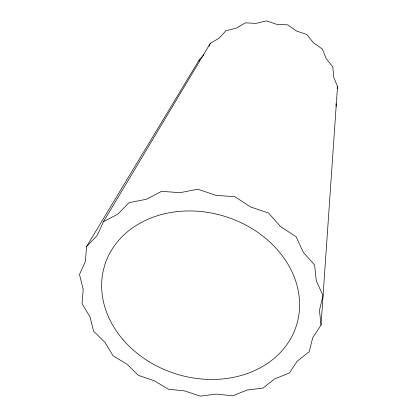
<?xml version="1.0" encoding="UTF-8"?>
<svg xmlns="http://www.w3.org/2000/svg" width="417" height="417" viewBox="0 0 417 417"><rect width="100%" height="100%" fill="white"/><g stroke="black" fill="none" stroke-linecap="round" stroke-linejoin="round"><path stroke-width="0.63" d="M321.033 325.083L337.515 86.585L333.683 77.077L332.802 66.819L326.266 58.703L322.377 49.06L313.527 42.883L306.782 34.507L296.56 31.046L287.725 24.879L276.815 24.358L266.463 20.85L256.111 23.368L245.436 22.857L236.303 28.179L226.014 30.681L219.118 38.202L210.33 43.326L103.515 221.615L97.161 235.574L86.574 246.53L85.402 261.428L79.485 274.438L83.197 289.382L82.076 303.623L90.098 317.139L93.575 331.145L105.256 342.68L113.033 355.79L127.185 364.343L138.366 375.389L154.28 380.721L168.369 389.243L184.606 390.891L200.301 396.15L216.188 394.091L232.868 395.785L246.921 390.114L263.07 388.024L274.626 378.938L289.461 372.949L297.238 361.158L309.252 351.708L312.693 337.728L321.033 325.083L319.443 310.269L323.045 295.627L316.3 280.87L314.6 265.024L303.123 252.061L296.138 236.783L280.573 226.598L268.543 213.009L250.607 206.983L234.943 196.725L215.954 195.328L197.773 189.214L180.035 192.685L161.582 191.33L146.336 199.279L128.947 202.683L117.907 214.109L103.515 221.615M199.071 61.111L199.237 59.881L203.892 54.809M337.108 88.414L337.515 86.585M208.98 46.193L210.33 43.326M86.574 246.53L199.237 59.881M335.966 103.703L336.175 106.158M122.999 339.652A100.476 82.467 17.5 0 0 292.63 334.966A100.476 82.467 17.5 0 0 186.269 210.992A100.476 82.467 17.5 0 0 122.999 339.652"/></g></svg>
